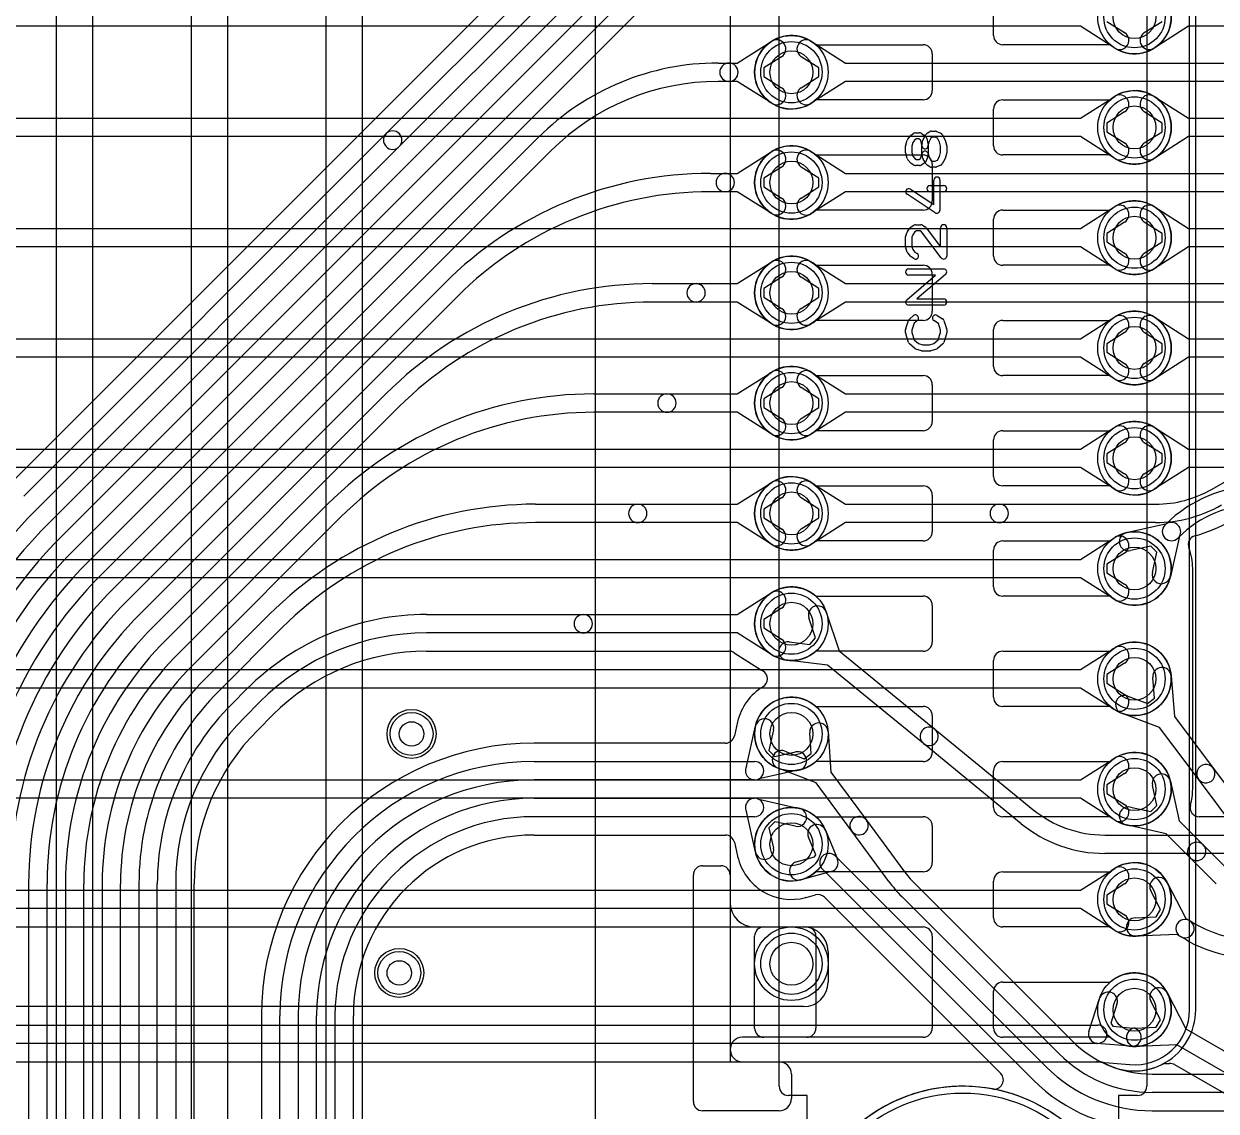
# Model space of a CAD drawing. Extents: x 0 to 57.1, y 0 to 59.8.
# Drawn here: x 9.84 to 19.57, y 27.37 to 36.24 of the extents above; entities that cross this region are included whole.
import ezdxf

# ---------------------------------------------------------------- set-up
doc = ezdxf.new("R2010")
doc.units = 0
for name, color, linetype in [('Hole', 1, 'CONTINUOUS'), ('L1', 3, 'CONTINUOUS'), ('L2', 3, 'CONTINUOUS'), ('L3', 3, 'CONTINUOUS'), ('L4', 3, 'CONTINUOUS'), ('PartsArea-A', 111, 'CONTINUOUS'), ('PartsArea-B', 111, 'CONTINUOUS'), ('PartsSilk-A', 221, 'CONTINUOUS'), ('Resist-A', 2, 'CONTINUOUS'), ('Resist-B', 2, 'CONTINUOUS')]:
    doc.layers.add(name, color=color, linetype=linetype)

msp = doc.modelspace()

# ---------------------------------------------------------------- linework, layer by layer
at = {"layer": 'Hole'}
for centre, radius in [((18.9, 36.3), 0.175), ((16.1, 35.85), 0.175), ((18.9, 35.4), 0.175), ((16.1, 34.95), 0.175), ((18.9, 34.5), 0.175), ((16.1, 34.05), 0.175), ((18.9, 33.6), 0.175), ((16.1, 33.15), 0.175), ((18.9, 32.7), 0.175), ((16.1, 32.25), 0.175), ((18.9, 31.8), 0.175), ((16.1, 31.35), 0.175), ((18.9, 30.9), 0.175), ((16.1, 30.45), 0.175), ((13, 30.45), 0.1), ((18.9, 30), 0.175), ((16.1, 29.55), 0.175), ((18.9, 29.1), 0.175), ((16.1, 28.575), 0.175), ((12.9, 28.5), 0.1), ((18.9, 28.2), 0.175)]:
    msp.add_circle(centre, radius, dxfattribs=at)
at = {"layer": 'L1'}
for p, q in [((19.40004, 28.2), (19.40004, 43.7)), ((15.59996, 38.54996), (15.59996, 27.77496)), ((10.09996, 36.575), (10.09996, 22.34264)), ((10.4, 22.34264), (10.4, 36.575)), ((11.2, 36.575), (11.2, 22.34264)), ((11.5, 22.34264), (11.5, 36.45)), ((12.3, 36.45), (12.3, 22.34264)), ((12.60004, 22.34264), (12.60004, 36.45)), ((17.75, 36.15), (17.75, 36.45)), ((16.29843, 36.075), (17.175, 36.075)), ((18.70157, 36.075), (17.825, 36.075)), ((17.25, 36), (17.25, 35.7)), ((17.175, 35.625), (16.29843, 35.625)), ((17.825, 35.625), (18.70157, 35.625)), ((17.75, 35.25), (17.75, 35.55)), ((16.29843, 35.175), (17.175, 35.175)), ((18.70157, 35.175), (17.825, 35.175)), ((17.25, 35.1), (17.25, 34.8)), ((17.175, 34.725), (16.29843, 34.725)), ((17.75, 34.35), (17.75, 34.65)), ((17.825, 34.725), (18.70157, 34.725)), ((16.29843, 34.275), (17.175, 34.275)), ((18.70157, 34.275), (17.825, 34.275)), ((17.25, 34.2), (17.25, 33.9)), ((17.175, 33.825), (16.29843, 33.825)), ((17.825, 33.825), (18.70157, 33.825)), ((17.75, 33.45), (17.75, 33.75)), ((16.29843, 33.375), (17.175, 33.375)), ((17.25, 33.3), (17.25, 33)), ((18.70157, 33.375), (17.825, 33.375)), ((17.175, 32.925), (16.29843, 32.925)), ((17.825, 32.925), (18.70157, 32.925)), ((17.75, 32.55), (17.75, 32.85)), ((16.29843, 32.475), (17.175, 32.475)), ((18.70157, 32.475), (17.825, 32.475)), ((17.25, 32.4), (17.25, 32.1)), ((17.175, 32.025), (16.29843, 32.025)), ((17.825, 32.025), (18.70157, 32.025)), ((17.75, 31.65), (17.75, 31.95)), ((16.29843, 31.575), (17.175, 31.575)), ((18.70157, 31.575), (17.825, 31.575)), ((17.25, 31.5), (17.25, 31.2)), ((17.175, 31.125), (16.29843, 31.125)), ((17.75, 30.75), (17.75, 31.05)), ((17.825, 31.125), (18.70157, 31.125)), ((16.29843, 30.675), (17.175, 30.675)), ((18.70157, 30.675), (17.825, 30.675)), ((17.25, 30.6), (17.25, 30.3)), ((17.175, 30.225), (16.29843, 30.225)), ((17.825, 30.225), (18.70157, 30.225)), ((17.75, 29.85), (17.75, 30.15)), ((16.29843, 29.775), (17.175, 29.775)), ((17.25, 29.7), (17.25, 29.4)), ((18.70157, 29.775), (17.825, 29.775)), ((15.3, 27.44997), (15.3, 29.30003)), ((15.37497, 29.375), (15.52503, 29.375)), ((15.6, 29.30003), (15.6, 29.075)), ((17.175, 29.325), (16.29843, 29.325)), ((17.825, 29.325), (18.70157, 29.325)), ((17.75, 28.95), (17.75, 29.25)), ((15.8, 28.875), (16.22503, 28.875)), ((15.875, 28.875), (17.175, 28.875)), ((18.70157, 28.875), (17.825, 28.875)), ((15.8, 28.05), (15.8, 28.8)), ((16.3, 28.80003), (16.3, 28.04997)), ((17.25, 28.8), (17.25, 28.05)), ((17.825, 28.425), (18.70157, 28.425)), ((17.75, 28.05), (17.75, 28.35)), ((16.22503, 27.975), (15.7, 27.975)), ((17.175, 27.975), (15.875, 27.975)), ((18.70157, 27.975), (17.825, 27.975)), ((15.59996, 27.77496), (18.61604, 27.77496)), ((15.7, 27.775), (16, 27.775)), ((16.1, 27.675), (16.1, 27.475)), ((16, 27.375), (15.37497, 27.375))]:
    msp.add_line(p, q, dxfattribs=at)
for centre, radius in [((18.9, 36.3), 0.3), ((16.1, 35.85), 0.3), ((18.9, 35.4), 0.3), ((16.1, 34.95), 0.3), ((18.9, 34.5), 0.3), ((16.1, 34.05), 0.3), ((18.9, 33.6), 0.3), ((16.1, 33.15), 0.3), ((18.9, 32.7), 0.3), ((16.1, 32.25), 0.3), ((18.9, 31.8), 0.3), ((16.1, 31.35), 0.3), ((18.9, 30.9), 0.3), ((16.1, 30.45), 0.3), ((13, 30.45), 0.2), ((18.9, 30), 0.3), ((16.1, 29.55), 0.3), ((18.9, 29.1), 0.3), ((16.1, 28.575), 0.3), ((12.9, 28.5), 0.2), ((18.9, 28.2), 0.3)]:
    msp.add_circle(centre, radius, dxfattribs=at)
for centre, radius, start, end in [((18.9, 36.3), 0.3, -131.409429, 131.409429), ((16.1, 35.85), 0.3, 48.590571, -48.590571), ((17.825, 36.15), 0.075, 180, -90), ((17.175, 36), 0.075, 0, 90), ((17.175, 35.7), 0.075, -90, 0), ((17.825, 35.55), 0.075, 90, 180), ((18.9, 35.4), 0.3, -131.409429, 131.409429), ((16.1, 34.95), 0.3, 48.590571, -48.590571), ((17.825, 35.25), 0.075, 180, -90), ((17.175, 35.1), 0.075, 0, 90), ((17.175, 34.8), 0.075, -90, 0), ((18.9, 34.5), 0.3, -131.409429, 131.409429), ((17.825, 34.65), 0.075, 90, 180), ((16.1, 34.05), 0.3, 48.590571, -48.590571), ((17.175, 34.2), 0.075, 0, 90), ((17.825, 34.35), 0.075, 180, -90), ((17.175, 33.9), 0.075, -90, 0), ((18.9, 33.6), 0.3, -131.409429, 131.409429), ((17.825, 33.75), 0.075, 90, 180), ((16.1, 33.15), 0.3, 48.590571, -48.590571), ((17.825, 33.45), 0.075, 180, -90), ((17.175, 33.3), 0.075, 0, 90), ((17.175, 33), 0.075, -90, 0), ((18.9, 32.7), 0.3, -131.409429, 131.409429), ((17.825, 32.85), 0.075, 90, 180), ((16.1, 32.25), 0.3, 48.590571, -48.590571), ((17.825, 32.55), 0.075, 180, -90), ((17.175, 32.4), 0.075, 0, 90), ((17.175, 32.1), 0.075, -90, 0), ((17.825, 31.95), 0.075, 90, 180), ((18.9, 31.8), 0.3, -131.409429, 131.409429), ((16.1, 31.35), 0.3, 48.590571, -48.590571), ((17.825, 31.65), 0.075, 180, -90), ((17.175, 31.5), 0.075, 0, 90), ((17.175, 31.2), 0.075, -90, 0), ((18.9, 30.9), 0.3, -131.409429, 131.409429), ((17.825, 31.05), 0.075, 90, 180), ((16.1, 30.45), 0.3, 48.590571, -48.590571), ((17.825, 30.75), 0.075, 180, -90), ((17.175, 30.6), 0.075, 0, 90), ((17.175, 30.3), 0.075, -90, 0), ((18.9, 30), 0.3, -131.409429, 131.409429), ((17.825, 30.15), 0.075, 90, 180), ((16.1, 29.55), 0.3, 48.590571, -48.590571), ((17.825, 29.85), 0.075, 180, -90), ((17.175, 29.7), 0.075, 0, 90), ((17.175, 29.4), 0.075, -90, 0), ((18.9, 29.1), 0.3, -131.409429, 131.409429), ((15.37497, 29.30003), 0.07497, 90, 180), ((15.52503, 29.30003), 0.07497, 0, 90), ((17.825, 29.25), 0.075, 90, 180), ((15.8, 29.075), 0.2, 180, -90), ((17.825, 28.95), 0.075, 180, -90), ((15.875, 28.8), 0.075, 90, 180), ((16.22503, 28.80003), 0.07497, 0, 90), ((17.175, 28.8), 0.075, 0, 90), ((17.825, 28.35), 0.075, 90, 180), ((18.9, 28.2), 0.3, -131.409429, 131.409429), ((18.9, 28.2), 0.50004, -119.59082, 0), ((15.875, 28.05), 0.075, 180, -90), ((16.22503, 28.04997), 0.07497, -90, 0), ((17.175, 28.05), 0.075, -90, 0), ((17.825, 28.05), 0.075, 180, -90), ((15.7, 27.875), 0.1, 90, -90), ((16, 27.675), 0.1, 0, 90), ((18.61604, 27.69996), 0.075, 60.40672, 90), ((17.5, 26.25), 1.32504, 0, 180), ((15.37497, 27.44997), 0.07497, 180, -90), ((16, 27.475), 0.1, -90, 0)]:
    msp.add_arc(centre, radius, start, end, dxfattribs=at)
at = {"layer": 'L2'}
for p, q in [((15.58171, 38.34997), (9.7296, 32.49786)), ((12.79284, 35.3489), (15.73458, 38.29064)), ((15.84064, 38.18458), (12.8989, 35.24284)), ((10.04783, 32.17961), (15.52127, 37.65305)), ((15.62734, 37.54699), (10.1539, 32.07354)), ((10.25996, 31.96742), (14.80268, 36.51015)), ((14.90874, 36.40408), (10.36603, 31.86135)), ((15.65822, 35.925), (15.93928, 36.10331)), ((16.26072, 36.10331), (16.54178, 35.925)), ((15.50135, 35.925), (15.59068, 35.925)), ((15.59068, 35.925), (15.65822, 35.925)), ((16.01964, 35.97665), (15.87526, 35.88505)), ((16.32474, 35.88505), (16.18036, 35.97665)), ((16.54178, 35.925), (25.70234, 35.925)), ((15.87526, 35.88505), (15.87526, 35.81495)), ((15.87526, 35.81495), (16.01964, 35.72335)), ((16.18036, 35.72335), (16.32474, 35.81495)), ((16.32474, 35.81495), (16.32474, 35.88505)), ((15.59068, 35.775), (15.50135, 35.775)), ((15.65822, 35.775), (15.59068, 35.775)), ((15.93928, 35.59669), (15.65822, 35.775)), ((16.54178, 35.775), (16.26072, 35.59669)), ((25.70234, 35.775), (16.54178, 35.775)), ((9.8357, 32.39176), (12.79284, 35.3489)), ((12.8989, 35.24284), (9.94176, 32.2857)), ((10.47209, 31.75525), (14.0341, 35.31724)), ((14.14016, 35.21118), (10.57816, 31.64918)), ((15.65822, 35.025), (15.93928, 35.20331)), ((16.26072, 35.20331), (16.54178, 35.025)), ((16.01964, 35.07665), (15.87526, 34.98505)), ((16.32474, 34.98505), (16.18036, 35.07665)), ((15.43988, 35.025), (15.55994, 35.025)), ((15.55994, 35.025), (15.65822, 35.025)), ((15.87526, 34.98505), (15.87526, 34.91495)), ((16.32474, 34.91495), (16.32474, 34.98505)), ((16.54178, 35.025), (25.70234, 35.025)), ((15.55994, 34.875), (15.43988, 34.875)), ((15.65822, 34.875), (15.55994, 34.875)), ((15.93928, 34.69669), (15.65822, 34.875)), ((15.87526, 34.91495), (16.01964, 34.82335)), ((16.18036, 34.82335), (16.32474, 34.91495)), ((16.54178, 34.875), (16.26072, 34.69669)), ((25.70234, 34.875), (16.54178, 34.875)), ((15.65822, 34.125), (15.93928, 34.30331)), ((16.26072, 34.30331), (16.54178, 34.125)), ((16.01964, 34.17665), (15.87526, 34.08505)), ((16.32474, 34.08505), (16.18036, 34.17665)), ((10.68423, 31.54305), (13.26553, 34.12435)), ((14.9642, 34.125), (15.3221, 34.125)), ((15.3221, 34.125), (15.65822, 34.125)), ((15.87526, 34.08505), (15.87526, 34.01495)), ((16.32474, 34.01495), (16.32474, 34.08505)), ((16.54178, 34.125), (25.70234, 34.125)), ((13.37159, 34.01829), (10.79029, 31.43699)), ((15.3221, 33.975), (14.9642, 33.975)), ((15.65822, 33.975), (15.3221, 33.975)), ((15.93928, 33.79669), (15.65822, 33.975)), ((15.87526, 34.01495), (16.01964, 33.92335)), ((16.18036, 33.92335), (16.32474, 34.01495)), ((16.54178, 33.975), (16.26072, 33.79669)), ((25.70234, 33.975), (16.54178, 33.975)), ((15.65822, 33.225), (15.93928, 33.40331)), ((16.26072, 33.40331), (16.54178, 33.225)), ((10.89636, 31.33086), (12.78985, 33.22435)), ((14.48852, 33.225), (15.08426, 33.225)), ((15.08426, 33.225), (15.65822, 33.225)), ((16.01964, 33.27665), (15.87526, 33.18505)), ((15.87526, 33.18505), (15.87526, 33.11495)), ((16.32474, 33.18505), (16.18036, 33.27665)), ((16.32474, 33.11495), (16.32474, 33.18505)), ((16.54178, 33.225), (25.70234, 33.225)), ((12.89591, 33.11829), (11.00242, 31.2248)), ((15.87526, 33.11495), (16.01964, 33.02335)), ((16.18036, 33.02335), (16.32474, 33.11495)), ((15.08426, 33.075), (14.48852, 33.075)), ((15.65822, 33.075), (15.08426, 33.075)), ((15.93928, 32.89669), (15.65822, 33.075)), ((16.54178, 33.075), (16.26072, 32.89669)), ((25.70234, 33.075), (16.54178, 33.075)), ((19.53474, 32.44893), (20.02327, 32.73098)), ((15.65822, 32.325), (15.93928, 32.50331)), ((16.26072, 32.50331), (16.54178, 32.325)), ((11.10849, 31.11867), (12.31417, 32.32435)), ((14.01284, 32.325), (14.84642, 32.325)), ((14.84642, 32.325), (15.65822, 32.325)), ((16.01964, 32.37665), (15.87526, 32.28505)), ((16.32474, 32.28505), (16.18036, 32.37665)), ((16.54178, 32.325), (17.79611, 32.325)), ((17.79611, 32.325), (19.07224, 32.325)), ((12.42023, 32.21829), (11.21456, 31.0126)), ((15.87526, 32.28505), (15.87526, 32.21495)), ((15.87526, 32.21495), (16.01964, 32.12335)), ((16.18036, 32.12335), (16.32474, 32.21495)), ((16.32474, 32.21495), (16.32474, 32.28505)), ((14.84642, 32.175), (14.01284, 32.175)), ((15.65822, 32.175), (14.84642, 32.175)), ((15.93928, 31.99669), (15.65822, 32.175)), ((16.54178, 32.175), (16.26072, 31.99669)), ((17.79611, 32.175), (16.54178, 32.175)), ((19.07224, 32.175), (17.79611, 32.175)), ((19.37504, 30), (19.37504, 31.8)), ((15.65822, 31.425), (15.93928, 31.60331)), ((16.01964, 31.47665), (15.87526, 31.38505)), ((16.3848, 31.44427), (16.4894, 31.1283)), ((11.32062, 30.90648), (11.83849, 31.42435)), ((13.12295, 31.425), (14.40148, 31.425)), ((14.40148, 31.425), (15.65822, 31.425)), ((15.87526, 31.38505), (15.87526, 31.31495)), ((16.29613, 31.23482), (16.2424, 31.39713)), ((11.94455, 31.31829), (11.42669, 30.80041)), ((14.40148, 31.275), (13.12295, 31.275)), ((15.65822, 31.275), (14.40148, 31.275)), ((15.93928, 31.09669), (15.65822, 31.275)), ((15.87526, 31.31495), (16.01964, 31.22335)), ((16.08201, 31.20109), (16.25174, 31.18056)), ((16.25174, 31.18056), (16.29613, 31.23482)), ((13.12295, 31.12496), (15.59287, 31.12496)), ((15.63303, 31.11329), (15.8571, 30.97113)), ((16.39442, 31.01221), (16.06399, 31.05217)), ((16.4894, 31.1283), (17.27188, 30.48809)), ((17.1769, 30.37199), (16.39442, 31.01221)), ((11.53275, 30.69431), (11.6557, 30.81724)), ((11.76176, 30.71118), (11.63882, 30.58824)), ((11.74492, 30.48214), (11.86786, 30.60508)), ((15.6608, 30.54822), (15.63518, 30.43365)), ((15.73306, 30.18382), (15.80723, 30.51547)), ((15.95361, 30.48273), (15.91629, 30.31588)), ((16.26164, 30.28998), (16.24963, 30.46053)), ((16.39925, 30.47107), (16.42264, 30.13905)), ((17.27188, 30.48809), (18.07122, 29.83408)), ((15.56202, 30.37504), (14, 30.37504)), ((17.97624, 29.71799), (17.1769, 30.37199)), ((15.91629, 30.31588), (15.96588, 30.26629)), ((15.96588, 30.26629), (16.13273, 30.30361)), ((16.0458, 30.31013), (16.20522, 30.24834)), ((16.20522, 30.24834), (16.26164, 30.28998)), ((14, 30.225), (15.8, 30.225)), ((16.30193, 30.05), (15.9916, 30.17027)), ((15.8, 30.075), (14, 30.075)), ((16.16547, 30.15723), (15.83382, 30.08306)), ((16.42264, 30.13905), (16.71276, 29.74585)), ((16.59206, 29.65679), (16.30193, 30.05)), ((14, 29.925), (15.8, 29.925)), ((15.83382, 29.91694), (16.16547, 29.84277)), ((15.80723, 29.48453), (15.73306, 29.81618)), ((15.8, 29.775), (14, 29.775)), ((15.96588, 29.73371), (15.91629, 29.68412)), ((15.91629, 29.68412), (15.95361, 29.51727)), ((16.13273, 29.69639), (15.96588, 29.73371)), ((16.71276, 29.74585), (17.01582, 29.33513)), ((19.91413, 29.77504), (19.4292, 29.77504)), ((14, 29.62496), (15.56199, 29.62496)), ((16.29836, 29.46346), (16.23853, 29.60752)), ((16.37705, 29.66506), (16.47519, 29.42877)), ((16.89513, 29.24606), (16.59206, 29.65679)), ((18.65696, 29.625), (20.82548, 29.625)), ((15.63518, 29.56633), (15.6608, 29.45178)), ((16.13936, 29.40525), (16.28988, 29.44617)), ((16.28988, 29.44617), (16.29836, 29.46346)), ((16.45896, 29.45303), (18.17821, 27.73378)), ((20.82548, 29.475), (18.65696, 29.475)), ((16.4256, 29.32763), (16.1787, 29.26051)), ((18.07215, 27.62772), (16.3529, 29.34697)), ((9.875, 29.22728), (9.875, 5.95684)), ((10.025, 5.90193), (10.025, 29.22722)), ((10.175, 29.22722), (10.175, 5.90193)), ((10.325, 6.39278), (10.325, 29.22716)), ((10.475, 29.22716), (10.475, 6.39278)), ((10.625, 6.39281), (10.625, 29.22711)), ((10.775, 29.22711), (10.775, 6.39281)), ((10.925, 6.39282), (10.925, 29.22705)), ((11.075, 29.22705), (11.075, 6.39282)), ((11.22504, 6.39282), (11.22504, 29.22705)), ((17.10606, 29.23026), (18.39039, 27.94592)), ((16.22046, 29.11637), (16.2971, 29.1372)), ((16.37035, 29.11732), (17.80803, 27.67964)), ((18.28433, 27.83985), (17, 29.12419)), ((11.77496, 28.15), (11.77496, 12.68777)), ((11.925, 12.68777), (11.925, 28.15)), ((12.075, 28.15), (12.075, 12.68777)), ((12.225, 12.68783), (12.225, 28.15)), ((12.375, 28.15), (12.375, 12.68783)), ((12.52504, 12.68783), (12.52504, 28.15)), ((19.04446, 27.675), (20.79569, 27.675)), ((20.79569, 27.525), (19.04446, 27.525)), ((19.04442, 27.37499), (20.79571, 27.37499))]:
    msp.add_line(p, q, dxfattribs=at)
for centre, radius in [((16.1, 35.85), 0.3), ((16.1, 34.95), 0.3), ((16.1, 34.05), 0.3), ((16.1, 33.15), 0.3), ((16.1, 32.25), 0.3), ((16.1, 31.35), 0.3), ((16.1, 30.45), 0.3), ((13, 30.45), 0.2), ((16.1, 29.55), 0.3), ((16.1, 28.575), 0.3), ((12.9, 28.5), 0.2)]:
    msp.add_circle(centre, radius, dxfattribs=at)
for centre, radius, start, end in [((15.97946, 36.03998), 0.075, -57.606734, 122.392259), ((16.22054, 36.03998), 0.075, 57.606734, -122.392259), ((15.50135, 33.85), 2.075, 90, 135.000195), ((15.59068, 35.85), 0.075, 90, -90), ((15.59068, 35.85), 0.075, -90, 90), ((15.50135, 33.85), 1.925, 90, 135.00021), ((15.97946, 35.66002), 0.075, -122.393266, 57.607741), ((16.22054, 35.66002), 0.075, 122.393266, -57.607741), ((12.84587, 35.29587), 0.075, 135, -45), ((12.84587, 35.29587), 0.075, -45, 135), ((15.97946, 35.13998), 0.075, -57.606734, 122.392259), ((16.22054, 35.13998), 0.075, 57.606734, -122.392259), ((15.43988, 31.95), 3.075, 90, 135), ((15.55994, 34.95), 0.075, 90, -90), ((15.55994, 34.95), 0.075, -90, 90), ((15.43988, 31.95), 2.925, 90, 135), ((15.97946, 34.76002), 0.075, -122.393266, 57.607741), ((16.22054, 34.76002), 0.075, 122.393266, -57.607741), ((15.97946, 34.23998), 0.075, -57.606734, 122.392259), ((16.22054, 34.23998), 0.075, 57.606734, -122.392259), ((14.9642, 31.05), 3.075, 90, 135), ((15.3221, 34.05), 0.075, 90, -90), ((15.3221, 34.05), 0.075, -90, 90), ((14.9642, 31.05), 2.925, 90, 135), ((15.97946, 33.86002), 0.075, -122.393266, 57.607741), ((16.22054, 33.86002), 0.075, 122.393266, -57.607741), ((15.97946, 33.33998), 0.075, -57.606734, 122.392259), ((16.22054, 33.33998), 0.075, 57.606734, -122.392259), ((14.48852, 30.15), 3.075, 90, 135), ((15.08426, 33.15), 0.075, 90, -90), ((15.08426, 33.15), 0.075, -90, 90), ((14.48852, 30.15), 2.925, 90, 135), ((15.97946, 32.96002), 0.075, -122.393266, 57.607741), ((16.22054, 32.96002), 0.075, 122.393266, -57.607741), ((15.97946, 32.43998), 0.075, -57.606734, 122.392259), ((16.22054, 32.43998), 0.075, 57.606734, -122.392259), ((19.07224, 33.25), 0.925, -90, -59.999892), ((14.01284, 29.25), 3.075, 90, 135), ((14.84642, 32.25), 0.075, 90, -90), ((14.84642, 32.25), 0.075, -90, 90), ((17.79611, 32.25), 0.075, 90, -90), ((17.79611, 32.25), 0.075, -90, 90), ((19.07224, 33.25), 1.075, -90, -60.000072), ((13, 29.22746), 4.325, 135, 180), ((13, 29.22744), 4.175, 135, 180), ((14.01284, 29.25), 2.925, 90, 135), ((15.97946, 32.06002), 0.075, -122.393266, 57.607741), ((16.22054, 32.06002), 0.075, 122.393266, -57.607741), ((19.07226, 33.25002), 1.22505, -74.757638, -60.000738), ((13, 29.22744), 4.025, 135, 180), ((19.41405, 31.9957), 0.075, 105.244398, -159.160501), ((13, 29.22738), 3.875, 135, 179.999852), ((18.89999, 31.8), 0.47505, 0, 20.841899), ((13, 29.22738), 3.725, 135, 179.999846), ((13, 29.22734), 3.575, 135, -179.99984), ((13, 29.22734), 3.425, 135, -179.999833), ((13, 29.22728), 3.275, 135, 180), ((15.97946, 31.53998), 0.075, -57.606734, 122.392259), ((13, 29.22728), 3.125, 135, 180), ((16.3136, 31.4207), 0.075, 18.316574, -161.682565), ((13.12295, 29.35), 2.075, 90, 135.000195), ((14.40148, 31.35), 0.075, 90, -90), ((14.40148, 31.35), 0.075, -90, 90), ((13, 29.22722), 2.975, 135, 180), ((13.12295, 29.35), 1.925, 90, 135.00021), ((13, 29.22722), 2.825, 135, 180), ((15.97946, 31.16002), 0.075, -122.393266, 57.607741), ((16.073, 31.12663), 0.075, 83.100493, -96.896354), ((13, 29.22716), 2.675, 135, 180), ((13.12295, 29.35), 1.77496, 90, 135.000228), ((15.59287, 31.04999), 0.07497, 57.607358, 90), ((13, 29.22716), 2.525, 135, 180), ((15.81694, 30.90783), 0.07497, 57.374062, 57.607358), ((16.1, 31.35), 0.45004, -122.625763, -121.004804), ((15.82956, 30.9), 0.07497, -58.994303, 58.994303), ((13, 29.2271), 2.375, 135, 179.999759), ((13, 29.2271), 2.225, 135, 179.999742), ((16.1, 30.45), 0.45004, 121.004804, 167.18631), ((13, 29.22706), 2.075, 135, -179.999724), ((13, 29.22706), 1.925, 135, -179.999702), ((15.88042, 30.4991), 0.075, -12.607528, 167.393385), ((13, 29.22705), 1.77496, 134.999772, 180), ((15.87992, 30.49692), 0.22505, 166.601016, 166.823333), ((15.58807, 30.56644), 0.07497, -13.396746, -12.816461), ((16.32444, 30.4658), 0.075, 4.029552, -175.970442), ((17.22439, 30.43004), 0.075, 50.713818, -129.289173), ((17.22439, 30.43004), 0.075, -129.286182, 50.710454), ((14, 28.15), 2.22504, 90, 180), ((15.56202, 30.45001), 0.07497, -90, -12.605074), ((16.0187, 30.2402), 0.075, 68.817137, -111.18425), ((16.1491, 30.23042), 0.075, -77.392472, 102.606615), ((14, 28.15), 2.075, 90, 180), ((15.8, 30.15), 0.075, 153.195791, -63.195791), ((15.8, 30.15), 0.075, -90, 90), ((14, 28.15), 1.925, 90, 180), ((18.9, 30), 0.47504, -15.820973, 0), ((14, 28.15), 1.775, 90, 180), ((15.8, 29.85), 0.075, 63.195791, -153.195791), ((15.8, 29.85), 0.075, -90, 90), ((16.1491, 29.76958), 0.075, -102.607528, 77.393385), ((18.65696, 30.55), 0.925, -129.288797, -90), ((19.4292, 29.85004), 0.075, 164.177376, -90), ((14, 28.15), 1.625, 90, 180), ((16.30779, 29.63629), 0.075, 22.557572, -157.445076), ((16.65241, 29.70132), 0.075, 36.422224, -143.57798), ((16.65241, 29.70132), 0.075, -143.577776, 36.421586), ((18.65696, 30.55), 1.075, -129.288769, -90), ((14, 28.15), 1.47496, 90, 180), ((15.56199, 29.54996), 0.075, 12.607528, 90), ((15.88042, 29.5009), 0.075, -167.392472, 12.606615), ((15.87991, 29.50308), 0.22504, -166.822752, -166.631917), ((15.58804, 29.43354), 0.075, 12.333257, 13.500785), ((16.1, 29.55), 0.45004, -167.104148, -75.04849), ((16.15903, 29.33288), 0.075, 105.205534, -74.791625), ((16.40593, 29.4), 0.075, 45, -135), ((16.40593, 29.4), 0.075, -74.794466, 22.557572), ((17.76011, 29.88436), 0.925, -143.575466, -134.99781), ((17.76011, 29.88436), 1.075, -143.575043, -134.997569), ((16.23639, 29.04299), 0.075, 104.944212, 105.687266), ((16.15903, 29.33288), 0.22504, -75.059071, -74.792891), ((16.1, 29.55), 0.45004, -74.791555, -74.633109), ((16.23913, 29.04373), 0.075, 104.41422, 105.362993), ((16.31677, 29.06483), 0.075, 45.016205, 105.205534), ((16.31732, 29.06429), 0.075, 45, 45.605024), ((19.04446, 28.6), 0.925, -134.999562, -90), ((19.04446, 28.6), 1.075, -134.999246, -90), ((19.04442, 28.59999), 1.225, -135, -90), ((17.755, 27.62661), 0.075, -100.493424, 45), ((17.50002, 26.24998), 1.32504, 79.50657, -129.841613), ((19.04442, 28.59999), 1.375, -135, -90)]:
    msp.add_arc(centre, radius, start, end, dxfattribs=at)
at = {"layer": 'L3'}
for p, q in [((19.35004, 28.2), (19.35004, 40.8)), ((18.45822, 36.225), (8.09766, 36.225)), ((18.73928, 36.04669), (18.45822, 36.225)), ((18.67526, 36.26495), (18.81964, 36.17335)), ((18.45822, 35.475), (18.73928, 35.65331)), ((18.81964, 35.52665), (18.67526, 35.43505)), ((8.09766, 35.475), (18.45822, 35.475)), ((18.67526, 35.43505), (18.67526, 35.36495)), ((18.45822, 35.325), (8.09766, 35.325)), ((18.73928, 35.14669), (18.45822, 35.325)), ((18.67526, 35.36495), (18.81964, 35.27335)), ((18.45822, 34.575), (18.73928, 34.75331)), ((8.09766, 34.575), (18.45822, 34.575)), ((18.81964, 34.62665), (18.67526, 34.53505)), ((18.67526, 34.53505), (18.67526, 34.46495)), ((18.67526, 34.46495), (18.81964, 34.37335)), ((18.45822, 34.425), (8.09766, 34.425)), ((18.73928, 34.24669), (18.45822, 34.425)), ((18.45822, 33.675), (18.73928, 33.85331)), ((8.09766, 33.675), (18.45822, 33.675)), ((18.81964, 33.72665), (18.67526, 33.63505)), ((18.67526, 33.63505), (18.67526, 33.56495)), ((18.45822, 33.525), (8.09766, 33.525)), ((18.73928, 33.34669), (18.45822, 33.525)), ((18.67526, 33.56495), (18.81964, 33.47335)), ((18.45822, 32.775), (18.73928, 32.95331)), ((18.81964, 32.82665), (18.67526, 32.73505)), ((8.09766, 32.775), (18.45822, 32.775)), ((18.67526, 32.73505), (18.67526, 32.66495)), ((18.45822, 32.625), (8.09766, 32.625)), ((18.73928, 32.44669), (18.45822, 32.625)), ((18.67526, 32.66495), (18.81964, 32.57335)), ((18.45822, 31.875), (18.73928, 32.05331)), ((18.81964, 31.92665), (18.67526, 31.83505)), ((8.09766, 31.875), (18.45822, 31.875)), ((18.67526, 31.83505), (18.67526, 31.76495)), ((18.45822, 31.725), (8.09766, 31.725)), ((18.73928, 31.54669), (18.45822, 31.725)), ((18.67526, 31.76495), (18.81964, 31.67335)), ((18.45822, 30.975), (18.73928, 31.15331)), ((8.09766, 30.975), (18.45822, 30.975)), ((18.81964, 31.02665), (18.67526, 30.93505)), ((18.67526, 30.93505), (18.67526, 30.86495)), ((18.67526, 30.86495), (18.81964, 30.77335)), ((18.45822, 30.825), (8.09766, 30.825)), ((18.73928, 30.64669), (18.45822, 30.825)), ((18.45822, 30.075), (18.73928, 30.25331)), ((8.09766, 30.075), (18.45822, 30.075)), ((18.81964, 30.12665), (18.67526, 30.03505)), ((18.67526, 30.03505), (18.67526, 29.96495)), ((18.45822, 29.925), (8.09766, 29.925)), ((18.73928, 29.74669), (18.45822, 29.925)), ((18.67526, 29.96495), (18.81964, 29.87335)), ((18.45822, 29.175), (18.73928, 29.35331)), ((18.81964, 29.22665), (18.67526, 29.13505)), ((8.09766, 29.175), (18.45822, 29.175)), ((18.67526, 29.13505), (18.67526, 29.06495)), ((18.45822, 29.025), (8.09766, 29.025)), ((18.73928, 28.84669), (18.45822, 29.025)), ((18.67526, 29.06495), (18.81964, 28.97335)), ((8.15068, 28.87496), (16.2, 28.87496)), ((16.4, 28.67496), (16.4, 28.42504)), ((16.2, 28.22504), (8.21471, 28.22504)), ((18.52855, 28.0228), (18.6142, 28.2912)), ((18.7571, 28.2456), (18.7073, 28.08953)), ((8, 28.075), (18.6, 28.075)), ((18.7073, 28.08953), (18.72392, 28.0646)), ((18.72392, 28.0646), (18.88712, 28.05055)), ((18.6, 27.925), (8, 27.925)), ((18.87426, 27.90111), (18.59357, 27.92528)), ((8, 27.77496), (18.58715, 27.77496)), ((18.59358, 27.77468), (18.85945, 27.75179))]:
    msp.add_line(p, q, dxfattribs=at)
for centre, radius in [((18.9, 36.3), 0.3), ((18.9, 35.4), 0.3), ((18.9, 34.5), 0.3), ((18.9, 33.6), 0.3), ((18.9, 32.7), 0.3), ((18.9, 31.8), 0.3), ((18.9, 30.9), 0.3), ((18.9, 30), 0.3), ((18.9, 29.1), 0.3), ((16.1, 28.575), 0.3), ((12.9, 28.5), 0.2), ((18.9, 28.2), 0.3)]:
    msp.add_circle(centre, radius, dxfattribs=at)
for centre, radius, start, end in [((18.77946, 36.11002), 0.075, -122.393266, 57.607741), ((18.77946, 35.58998), 0.075, -57.606734, 122.392259), ((18.77946, 35.21002), 0.075, -122.393266, 57.607741), ((18.77946, 34.68998), 0.075, -57.606734, 122.392259), ((18.77946, 34.31002), 0.075, -122.393266, 57.607741), ((18.77946, 33.78998), 0.075, -57.606734, 122.392259), ((18.77946, 33.41002), 0.075, -122.393266, 57.607741), ((18.77946, 32.88998), 0.075, -57.606734, 122.392259), ((18.77946, 32.51002), 0.075, -122.393266, 57.607741), ((18.77946, 31.98998), 0.075, -57.606734, 122.392259), ((18.77946, 31.61002), 0.075, -122.393266, 57.607741), ((18.77946, 31.08998), 0.075, -57.606734, 122.392259), ((18.77946, 30.71002), 0.075, -122.393266, 57.607741), ((18.77946, 30.18998), 0.075, -57.606734, 122.392259), ((18.77946, 29.81002), 0.075, -122.393266, 57.607741), ((18.77946, 29.28998), 0.075, -57.606734, 122.392259), ((18.77946, 28.91002), 0.075, -122.393266, 57.607741), ((16.2, 28.67496), 0.2, 0, 90), ((16.2, 28.42504), 0.2, -90, 0), ((18.68565, 28.2684), 0.075, -17.698105, 162.301427), ((18.9, 28.2), 0.45004, -94.841141, 0), ((18.6, 28), 0.075, -90, 90), ((18.88069, 27.97583), 0.075, -94.918448, 85.078445), ((18.6, 28), 0.075, 162.301895, -94.918448), ((18.58715, 27.69996), 0.075, 85.081552, 90), ((18.85302, 27.67707), 0.075, 84.867127, 85.081552), ((18.9, 28.2), 0.45004, -95.1338, -94.927941), ((18.85539, 27.67686), 0.075, 84.928678, 85.449534), ((17.49999, 26.25002), 1.32505, -50.159882, -129.839177)]:
    msp.add_arc(centre, radius, start, end, dxfattribs=at)
at = {"layer": 'L4'}
for p, q in [((15.59996, 39.09643), (15.59996, 27.77496)), ((17.75, 36.15), (17.75, 36.45)), ((18.98036, 36.17335), (19.12474, 36.26495)), ((19.34178, 36.225), (19.06072, 36.04669)), ((32.20234, 36.225), (19.34178, 36.225)), ((16.29843, 36.075), (17.175, 36.075)), ((18.70157, 36.075), (17.825, 36.075)), ((17.25, 36), (17.25, 35.7)), ((17.175, 35.625), (16.29843, 35.625)), ((17.825, 35.625), (18.70157, 35.625)), ((19.06072, 35.65331), (19.34178, 35.475)), ((17.75, 35.25), (17.75, 35.55)), ((19.12474, 35.43505), (18.98036, 35.52665)), ((19.12474, 35.36495), (19.12474, 35.43505)), ((19.34178, 35.475), (32.20234, 35.475)), ((18.98036, 35.27335), (19.12474, 35.36495)), ((19.34178, 35.325), (19.06072, 35.14669)), ((32.20234, 35.325), (19.34178, 35.325)), ((16.29843, 35.175), (17.175, 35.175)), ((18.70157, 35.175), (17.825, 35.175)), ((17.25, 35.1), (17.25, 34.8)), ((19.06072, 34.75331), (19.34178, 34.575)), ((17.175, 34.725), (16.29843, 34.725)), ((17.75, 34.35), (17.75, 34.65)), ((17.825, 34.725), (18.70157, 34.725)), ((19.12474, 34.53505), (18.98036, 34.62665)), ((19.34178, 34.575), (32.20234, 34.575)), ((18.98036, 34.37335), (19.12474, 34.46495)), ((19.12474, 34.46495), (19.12474, 34.53505)), ((19.34178, 34.425), (19.06072, 34.24669)), ((32.20234, 34.425), (19.34178, 34.425)), ((16.29843, 34.275), (17.175, 34.275)), ((18.70157, 34.275), (17.825, 34.275)), ((17.25, 34.2), (17.25, 33.9)), ((17.175, 33.825), (16.29843, 33.825)), ((17.825, 33.825), (18.70157, 33.825)), ((19.06072, 33.85331), (19.34178, 33.675)), ((17.75, 33.45), (17.75, 33.75)), ((19.12474, 33.63505), (18.98036, 33.72665)), ((19.34178, 33.675), (32.20234, 33.675)), ((19.12474, 33.56495), (19.12474, 33.63505)), ((18.98036, 33.47335), (19.12474, 33.56495)), ((19.34178, 33.525), (19.06072, 33.34669)), ((32.20234, 33.525), (19.34178, 33.525)), ((16.29843, 33.375), (17.175, 33.375)), ((17.25, 33.3), (17.25, 33)), ((18.70157, 33.375), (17.825, 33.375)), ((17.175, 32.925), (16.29843, 32.925)), ((17.825, 32.925), (18.70157, 32.925)), ((19.06072, 32.95331), (19.34178, 32.775)), ((17.75, 32.55), (17.75, 32.85)), ((19.12474, 32.73505), (18.98036, 32.82665)), ((19.12474, 32.66495), (19.12474, 32.73505)), ((19.34178, 32.775), (32.20234, 32.775)), ((18.98036, 32.57335), (19.12474, 32.66495)), ((19.34178, 32.625), (19.06072, 32.44669)), ((32.20234, 32.625), (19.34178, 32.625)), ((16.29843, 32.475), (17.175, 32.475)), ((18.70157, 32.475), (17.825, 32.475)), ((17.25, 32.4), (17.25, 32.1)), ((18.83453, 32.09277), (19.1634, 32.16632)), ((19.14901, 32.15507), (19.15408, 32.16015)), ((17.175, 32.025), (16.29843, 32.025)), ((17.825, 32.025), (18.70157, 32.025)), ((19.26632, 32.0634), (19.19277, 31.73453)), ((19.26014, 32.05408), (19.25507, 32.04901)), ((17.75, 31.65), (17.75, 31.95)), ((19.03412, 31.98371), (18.86727, 31.94639)), ((19.08371, 31.93412), (19.03412, 31.98371)), ((19.04639, 31.76727), (19.08371, 31.93412)), ((16.29843, 31.575), (17.175, 31.575)), ((18.70157, 31.575), (17.825, 31.575)), ((17.25, 31.5), (17.25, 31.2)), ((17.175, 31.125), (16.29843, 31.125)), ((17.75, 30.75), (17.75, 31.05)), ((17.825, 31.125), (18.70157, 31.125)), ((19.06309, 30.74145), (19.04953, 30.91188)), ((19.19905, 30.92378), (19.22544, 30.59198)), ((18.84707, 30.75965), (19.00704, 30.69931)), ((16.29843, 30.675), (17.175, 30.675)), ((18.70157, 30.675), (17.825, 30.675)), ((19.00704, 30.69931), (19.06309, 30.74145)), ((17.25, 30.6), (17.25, 30.3)), ((19.10556, 30.50184), (18.79413, 30.61931)), ((19.22544, 30.59198), (19.54238, 30.17048)), ((19.4225, 30.08034), (19.10556, 30.50184)), ((17.175, 30.225), (16.29843, 30.225)), ((17.825, 30.225), (18.70157, 30.225)), ((19.54238, 30.17048), (19.87241, 29.73158)), ((17.75, 29.85), (17.75, 30.15)), ((19.75252, 29.64143), (19.4225, 30.08034)), ((19.0837, 29.86589), (19.04639, 30.03273)), ((19.19277, 30.06547), (19.26541, 29.74065)), ((18.86726, 29.85361), (19.03413, 29.81629)), ((19.03413, 29.81629), (19.0837, 29.86589)), ((16.29843, 29.775), (17.175, 29.775)), ((17.25, 29.7), (17.25, 29.4)), ((18.70157, 29.775), (17.825, 29.775)), ((19.15935, 29.63458), (18.83452, 29.70723)), ((19.26541, 29.74065), (19.46132, 29.54473)), ((19.35526, 29.43867), (19.15935, 29.63458)), ((19.46132, 29.54473), (19.67264, 29.33342)), ((19.56658, 29.22735), (19.35526, 29.43867)), ((15.3, 27.44997), (15.3, 29.30003)), ((15.37497, 29.375), (15.52503, 29.375)), ((15.6, 29.30003), (15.6, 29.075)), ((17.175, 29.325), (16.29843, 29.325)), ((17.825, 29.325), (18.70157, 29.325)), ((17.75, 28.95), (17.75, 29.25)), ((19.16585, 29.23901), (19.32009, 28.94405)), ((19.11216, 29.018), (19.03293, 29.16951)), ((19.0771, 28.95727), (19.11216, 29.018)), ((18.90627, 28.95013), (19.0771, 28.95727)), ((19.32009, 28.94405), (19.34974, 28.92693)), ((19.34974, 28.92693), (19.39828, 28.89891)), ((15.8, 28.875), (16.22503, 28.875)), ((15.875, 28.875), (17.175, 28.875)), ((18.70157, 28.875), (17.825, 28.875)), ((19.24507, 28.81416), (18.91253, 28.80027)), ((19.27474, 28.79703), (19.24507, 28.81416)), ((15.8, 28.05), (15.8, 28.8)), ((16.3, 28.80003), (16.3, 28.04997)), ((17.25, 28.8), (17.25, 28.05)), ((19.32328, 28.769), (19.27474, 28.79703)), ((17.825, 28.425), (18.70157, 28.425)), ((17.75, 28.05), (17.75, 28.35)), ((19.16585, 28.33901), (19.32008, 28.04407)), ((19.11216, 28.118), (19.03293, 28.26951)), ((18.90627, 28.05013), (19.0771, 28.05727)), ((19.0771, 28.05727), (19.11216, 28.118)), ((19.32008, 28.04407), (19.78275, 27.77694)), ((16.22503, 27.975), (15.7, 27.975)), ((17.175, 27.975), (15.875, 27.975)), ((18.70157, 27.975), (17.825, 27.975)), ((19.24509, 27.91416), (18.91253, 27.90027)), ((19.70775, 27.64704), (19.24509, 27.91416)), ((15.59996, 27.77496), (18.61604, 27.77496)), ((15.7, 27.775), (16, 27.775)), ((19.15312, 27.76014), (19.18603, 27.76152)), ((19.22667, 27.75154), (20.11427, 27.23909)), ((16.1, 27.675), (16.1, 27.475)), ((16, 27.375), (15.37497, 27.375))]:
    msp.add_line(p, q, dxfattribs=at)
for centre, radius in [((18.9, 36.3), 0.3), ((16.1, 35.85), 0.3), ((18.9, 35.4), 0.3), ((16.1, 34.95), 0.3), ((18.9, 34.5), 0.3), ((16.1, 34.05), 0.3), ((18.9, 33.6), 0.3), ((16.1, 33.15), 0.3), ((18.9, 32.7), 0.3), ((16.1, 32.25), 0.3), ((18.9, 31.8), 0.3), ((16.1, 31.35), 0.3), ((18.9, 30.9), 0.3), ((16.1, 30.45), 0.3), ((13, 30.45), 0.2), ((18.9, 30), 0.3), ((16.1, 29.55), 0.3), ((18.9, 29.1), 0.3), ((16.1, 28.575), 0.3), ((12.9, 28.5), 0.2), ((18.9, 28.2), 0.3)]:
    msp.add_circle(centre, radius, dxfattribs=at)
for centre, radius, start, end in [((18.9, 36.3), 0.3, -131.409429, 131.409429), ((16.1, 35.85), 0.3, 48.590571, -48.590571), ((17.825, 36.15), 0.075, 180, -90), ((19.02054, 36.11002), 0.075, 122.393266, -57.607741), ((17.175, 36), 0.075, 0, 90), ((17.175, 35.7), 0.075, -90, 0), ((17.825, 35.55), 0.075, 90, 180), ((18.9, 35.4), 0.3, -131.409429, 131.409429), ((19.02054, 35.58998), 0.075, 57.606734, -122.392259), ((16.1, 34.95), 0.3, 48.590571, -48.590571), ((17.825, 35.25), 0.075, 180, -90), ((19.02054, 35.21002), 0.075, 122.393266, -57.607741), ((17.175, 35.1), 0.075, 0, 90), ((17.175, 34.8), 0.075, -90, 0), ((18.9, 34.5), 0.3, -131.409429, 131.409429), ((19.02054, 34.68998), 0.075, 57.606734, -122.392259), ((17.825, 34.65), 0.075, 90, 180), ((19.02054, 34.31002), 0.075, 122.393266, -57.607741), ((16.1, 34.05), 0.3, 48.590571, -48.590571), ((17.175, 34.2), 0.075, 0, 90), ((17.825, 34.35), 0.075, 180, -90), ((17.175, 33.9), 0.075, -90, 0), ((18.9, 33.6), 0.3, -131.409429, 131.409429), ((19.02054, 33.78998), 0.075, 57.606734, -122.392259), ((17.825, 33.75), 0.075, 90, 180), ((16.1, 33.15), 0.3, 48.590571, -48.590571), ((17.825, 33.45), 0.075, 180, -90), ((19.02054, 33.41002), 0.075, 122.393266, -57.607741), ((17.175, 33.3), 0.075, 0, 90), ((17.175, 33), 0.075, -90, 0), ((18.9, 32.7), 0.3, -131.409429, 131.409429), ((17.825, 32.85), 0.075, 90, 180), ((19.02054, 32.88998), 0.075, 57.606734, -122.392259), ((16.1, 32.25), 0.3, 48.590571, -48.590571), ((17.825, 32.55), 0.075, 180, -90), ((19.02054, 32.51002), 0.075, 122.393266, -57.607741), ((17.175, 32.4), 0.075, 0, 90), ((19.91421, 31.4), 1.075, 90, 134.999246), ((19.91421, 31.4), 0.925, 90, 134.999562), ((19.20204, 32.10204), 0.075, 135, -45), ((19.20204, 32.10204), 0.075, -31.010922, 121.010922), ((17.175, 32.1), 0.075, -90, 0), ((17.825, 31.95), 0.075, 90, 180), ((18.9, 31.8), 0.3, -131.409429, 131.409429), ((18.8509, 32.01958), 0.075, 102.607528, -77.393385), ((19.11958, 31.7509), 0.075, 167.392472, -12.606615), ((16.1, 31.35), 0.3, 48.590571, -48.590571), ((17.825, 31.65), 0.075, 180, -90), ((17.175, 31.5), 0.075, 0, 90), ((17.175, 31.2), 0.075, -90, 0), ((18.9, 30.9), 0.3, -131.409429, 131.409429), ((17.825, 31.05), 0.075, 90, 180), ((19.12429, 30.91783), 0.075, 4.550466, -175.451976), ((16.1, 30.45), 0.3, 48.590571, -48.590571), ((17.825, 30.75), 0.075, 180, -90), ((18.8206, 30.68948), 0.075, 69.332184, -110.666667), ((17.175, 30.6), 0.075, 0, 90), ((17.175, 30.3), 0.075, -90, 0), ((18.9, 30), 0.3, -131.409429, 131.409429), ((17.825, 30.15), 0.075, 90, 180), ((19.48244, 30.12541), 0.075, 36.940186, -143.058735), ((19.48244, 30.12541), 0.075, -143.059814, 36.940724), ((19.11958, 30.0491), 0.075, 12.607528, -167.394962), ((16.1, 29.55), 0.3, 48.590571, -48.590571), ((17.825, 29.85), 0.075, 180, -90), ((18.85089, 29.78042), 0.075, 77.392472, -102.606615), ((17.175, 29.7), 0.075, 0, 90), ((19.40829, 29.4917), 0.075, 45, -134.998644), ((19.40829, 29.4917), 0.075, -135, 44.999436), ((17.175, 29.4), 0.075, -90, 0), ((18.9, 29.1), 0.3, -131.409429, 131.409429), ((15.37497, 29.30003), 0.07497, 90, 180), ((15.52503, 29.30003), 0.07497, 0, 90), ((17.825, 29.25), 0.075, 90, 180), ((19.09939, 29.20426), 0.075, 27.603759, -152.394439), ((15.8, 29.075), 0.2, 180, -90), ((17.825, 28.95), 0.075, 180, -90), ((18.9094, 28.8752), 0.075, 92.391987, -87.608137), ((19.31224, 28.86198), 0.075, 59.999272, -119.995943), ((19.31224, 28.86198), 0.075, -120.000728, 59.998632), ((15.875, 28.8), 0.075, 90, 180), ((16.22503, 28.80003), 0.07497, 0, 90), ((17.175, 28.8), 0.075, 0, 90), ((19.86075, 29.7), 0.925, -119.998093, -90), ((19.86075, 29.7), 1.075, -119.998011, -90), ((17.825, 28.35), 0.075, 90, 180), ((18.9, 28.2), 0.3, -131.409429, 131.409429), ((19.09939, 28.30426), 0.075, 27.603759, -152.394439), ((15.875, 28.05), 0.075, 180, -90), ((16.22503, 28.04997), 0.07497, -90, 0), ((17.175, 28.05), 0.075, -90, 0), ((17.825, 28.05), 0.075, 180, -90), ((18.9094, 27.9752), 0.075, 92.391987, -87.608137), ((15.7, 27.875), 0.1, 90, 180), ((15.7, 27.875), 0.1, 180, -90), ((16, 27.675), 0.1, 0, 90), ((18.61604, 27.69996), 0.075, 60.413363, 90), ((18.90001, 28.20001), 0.50006, -119.592247, -63.537432), ((19.15626, 27.68521), 0.075, 92.39962, 116.462554), ((19.18917, 27.68659), 0.075, 59.999272, 92.39962), ((17.5, 26.25), 1.32504, 0, 180), ((15.37497, 27.44997), 0.07497, 180, -90), ((16, 27.475), 0.1, -90, 0)]:
    msp.add_arc(centre, radius, start, end, dxfattribs=at)
at = {"layer": 'PartsArea-A'}
msp.add_line((14.5, 24.5), (14.5, 44.5), dxfattribs=at)
at = {"layer": 'PartsArea-B'}
msp.add_line((14.5, 24.5), (14.5, 44.5), dxfattribs=at)
at = {"layer": 'PartsSilk-A'}
for p, q in [((17.049, 35.30451), (17.07122, 35.33229)), ((17.07749, 35.33787), (17.09971, 35.35176)), ((17.11296, 35.35556), (17.1463, 35.35556)), ((17.15955, 35.35176), (17.18177, 35.33787)), ((17.17609, 35.30065), (17.19831, 35.34232)), ((17.1862, 35.33435), (17.19731, 35.32324)), ((17.20713, 35.35176), (17.22935, 35.36564)), ((17.24259, 35.36944), (17.27593, 35.36944)), ((17.28554, 35.36752), (17.31887, 35.35364)), ((17.33132, 35.34232), (17.35354, 35.30065)), ((17.03241, 35.19167), (17.03241, 35.25)), ((17.03337, 35.25687), (17.04448, 35.29576)), ((17.09118, 35.2772), (17.08241, 35.2465)), ((17.08241, 35.2465), (17.08241, 35.19517)), ((17.1076, 35.29773), (17.09118, 35.2772)), ((17.12013, 35.30556), (17.1076, 35.29773)), ((17.13913, 35.30556), (17.12013, 35.30556)), ((17.15285, 35.29698), (17.13913, 35.30556)), ((17.1566, 35.29324), (17.15285, 35.29698)), ((17.16623, 35.2451), (17.1566, 35.29324)), ((17.16574, 35.18384), (17.16574, 35.26111)), ((17.16658, 35.26755), (17.17399, 35.29533)), ((17.20414, 35.31046), (17.21525, 35.2549)), ((17.22156, 35.27967), (17.21574, 35.25783)), ((17.21574, 35.25783), (17.21574, 35.18056)), ((17.23928, 35.3129), (17.22156, 35.27967)), ((17.24976, 35.31944), (17.23928, 35.3129)), ((17.27093, 35.31944), (17.24976, 35.31944)), ((17.2914, 35.31092), (17.27093, 35.31944)), ((17.30817, 35.27947), (17.2914, 35.31092)), ((17.31759, 35.2465), (17.30817, 35.27947)), ((17.31759, 35.19517), (17.31759, 35.2465)), ((17.35552, 35.29576), (17.36663, 35.25687)), ((17.36759, 35.25), (17.36759, 35.19167)), ((17.04448, 35.14591), (17.03337, 35.1848)), ((17.07205, 35.11117), (17.04983, 35.13617)), ((17.08241, 35.19517), (17.09099, 35.16513)), ((17.09099, 35.16513), (17.10704, 35.14707)), ((17.10704, 35.14707), (17.12013, 35.13889)), ((17.12013, 35.13889), (17.13913, 35.13889)), ((17.13913, 35.13889), (17.15285, 35.14747)), ((17.15285, 35.14747), (17.1572, 35.15182)), ((17.1572, 35.15182), (17.16574, 35.18384)), ((17.17399, 35.14634), (17.16658, 35.17412)), ((17.19866, 35.10149), (17.17644, 35.14038)), ((17.2149, 35.17412), (17.20379, 35.13245)), ((17.2149, 35.187), (17.22147, 35.16236)), ((17.22147, 35.16236), (17.23896, 35.13175)), ((17.23896, 35.13175), (17.24976, 35.125)), ((17.27093, 35.125), (17.29178, 35.13369)), ((17.29178, 35.13369), (17.30827, 35.16256)), ((17.30827, 35.16256), (17.31759, 35.19517)), ((17.35319, 35.14038), (17.33097, 35.10149)), ((17.36663, 35.1848), (17.35552, 35.14591)), ((17.09971, 35.09269), (17.07749, 35.10658)), ((17.1463, 35.08889), (17.11296, 35.08889)), ((17.18177, 35.10658), (17.15955, 35.09269)), ((17.19731, 35.12121), (17.1862, 35.1101)), ((17.22934, 35.0788), (17.20712, 35.09269)), ((17.27593, 35.075), (17.24259, 35.075)), ((17.24976, 35.125), (17.27093, 35.125)), ((17.31888, 35.09081), (17.28555, 35.07692)), ((17.26204, 34.77119), (17.26204, 34.96944)), ((17.31204, 34.96944), (17.31204, 34.725)), ((17.27337, 34.70407), (17.04374, 34.85407)), ((17.07108, 34.89593), (17.26204, 34.77119)), ((17.23148, 34.925), (17.34259, 34.925)), ((17.34259, 34.875), (17.23148, 34.875)), ((17.0342, 34.51761), (17.04531, 34.54539)), ((17.0483, 34.55081), (17.07052, 34.58137)), ((17.07749, 34.58787), (17.09971, 34.60176)), ((17.10811, 34.54804), (17.09057, 34.52393)), ((17.12013, 34.55556), (17.10811, 34.54804)), ((17.11296, 34.60556), (17.15741, 34.60556)), ((17.15024, 34.55556), (17.12013, 34.55556)), ((17.16244, 34.54793), (17.15024, 34.55556)), ((17.32261, 34.33497), (17.16244, 34.54793)), ((17.17066, 34.60176), (17.19288, 34.58787)), ((17.19961, 34.5817), (17.31759, 34.42483)), ((17.31759, 34.42483), (17.31759, 34.58056)), ((17.36759, 34.58056), (17.36759, 34.35)), ((17.03241, 34.42222), (17.03241, 34.50833)), ((17.09057, 34.52393), (17.08241, 34.50352)), ((17.08241, 34.50352), (17.08241, 34.42662)), ((17.04503, 34.38313), (17.03392, 34.41368)), ((17.07122, 34.34827), (17.049, 34.37605)), ((17.08241, 34.42662), (17.09061, 34.40408)), ((17.09061, 34.40408), (17.1076, 34.38283)), ((17.1076, 34.38283), (17.12621, 34.3712)), ((17.09971, 34.3288), (17.07749, 34.34269)), ((17.04114, 33.99398), (17.27501, 34.19444)), ((17.05741, 34.24444), (17.34259, 34.24444)), ((17.27501, 34.19444), (17.05741, 34.19444)), ((17.35886, 34.20046), (17.12499, 34)), ((17.12499, 34), (17.34259, 34)), ((17.34259, 33.95), (17.05741, 33.95)), ((17.06363, 33.83588), (17.09696, 33.86365)), ((17.28918, 33.86564), (17.33362, 33.83787)), ((17.03369, 33.7579), (17.05591, 33.82457)), ((17.1011, 33.80202), (17.08241, 33.74594)), ((17.12896, 33.82523), (17.1011, 33.80202)), ((17.2995, 33.80023), (17.26268, 33.82324)), ((17.31759, 33.74594), (17.2995, 33.80023)), ((17.34409, 33.82457), (17.36631, 33.7579)), ((17.03241, 33.72222), (17.03241, 33.75)), ((17.05582, 33.64516), (17.0336, 33.7146)), ((17.08241, 33.74594), (17.08241, 33.72612)), ((17.08241, 33.72612), (17.10132, 33.66702)), ((17.29868, 33.66702), (17.31759, 33.72612)), ((17.31759, 33.72612), (17.31759, 33.74594)), ((17.3664, 33.7146), (17.34418, 33.64516)), ((17.36759, 33.75), (17.36759, 33.72222)), ((17.10761, 33.59508), (17.06317, 33.63397)), ((17.10132, 33.66702), (17.13656, 33.63618)), ((17.16106, 33.57614), (17.11661, 33.59003)), ((17.13656, 33.63618), (17.17234, 33.625)), ((17.23148, 33.575), (17.16852, 33.575)), ((17.17234, 33.625), (17.22766, 33.625)), ((17.22766, 33.625), (17.26344, 33.63618)), ((17.28339, 33.59003), (17.23894, 33.57614)), ((17.26344, 33.63618), (17.29868, 33.66702)), ((17.33683, 33.63397), (17.29239, 33.59508))]:
    msp.add_line(p, q, dxfattribs=at)
for centre, start, end in [((17.09074, 35.31667), 122.005383, 141.333033), ((17.11296, 35.33056), 90, 122.005383), ((17.1463, 35.33056), 57.994617, 90), ((17.16852, 35.31667), 45, 57.994617), ((17.17963, 35.30556), 11.305437, 45), ((17.22037, 35.33056), 121.985944, 151.931795), ((17.24259, 35.34444), 90, 121.991474), ((17.27593, 35.34444), 67.394238, 90), ((17.30926, 35.33056), 28.061701, 67.391122), ((17.05741, 35.25), 164.051456, 180), ((17.06852, 35.28889), 141.333033, 164.051456), ((17.19074, 35.26111), 165.074487, 180), ((17.19074, 35.25), -168.694563, 11.307949), ((17.19815, 35.28889), 151.938299, 165.064732), ((17.33148, 35.28889), 15.948544, 28.068205), ((17.34259, 35.25), 0, 15.94345), ((17.05741, 35.19167), 180, -164.051456), ((17.06852, 35.15278), -164.051456, -138.37217), ((17.19074, 35.18056), 14.925513, -165.064732), ((17.19815, 35.15278), -165.074487, -150.258292), ((17.17963, 35.13889), -45, -14.925513), ((17.19074, 35.18056), -14.925513, 0), ((17.33148, 35.15278), -29.733511, -15.94345), ((17.34259, 35.19167), -15.948544, 0), ((17.09074, 35.12778), -138.372169, -122.005383), ((17.11296, 35.11389), -122.005383, -90), ((17.1463, 35.11389), -90, -57.994617), ((17.16852, 35.12778), -57.994617, -45), ((17.22037, 35.11389), -150.266489, -122.010019), ((17.24259, 35.1), -122.005383, -90), ((17.27593, 35.1), -90, -67.376473), ((17.30926, 35.11389), -67.373085, -29.741708), ((17.28704, 34.96944), 0, 180), ((17.05741, 34.875), 56.850263, -123.153564), ((17.23148, 34.9), 90, -90), ((17.34259, 34.9), -90, 90), ((17.28704, 34.725), -123.149737, 0), ((17.06852, 34.53611), 143.982737, 158.202147), ((17.09074, 34.56667), 122.005383, 143.979316), ((17.11296, 34.58056), 90, 122.010019), ((17.15741, 34.58056), 57.994617, 90), ((17.17963, 34.56667), 36.952397, 57.989981), ((17.34259, 34.58056), 0, 180), ((17.05741, 34.50833), 158.207103, 180), ((17.05741, 34.42222), 180, -160.015388), ((17.06852, 34.39167), -160.02081, -141.345223), ((17.11296, 34.35), -122.005383, 57.989981), ((17.09074, 34.36389), -141.333033, -122.010019), ((17.34259, 34.35), -143.047603, 0), ((17.05741, 34.21944), 90, -90), ((17.34259, 34.21944), -49.396219, 90), ((17.05741, 33.975), 130.603781, -90), ((17.34259, 33.975), -90, 90), ((17.11296, 33.84444), -50.209101, 129.800498), ((17.27593, 33.84444), 57.994617, -122.000747), ((17.07963, 33.81667), 129.790899, 161.579545), ((17.32037, 33.81667), 18.420455, 57.994617), ((17.05741, 33.75), 161.579545, 180), ((17.05741, 33.72222), 180, -162.253582), ((17.34259, 33.75), 0, 18.420455), ((17.34259, 33.72222), -17.746418, 0), ((17.07963, 33.65278), -162.253582, -131.188082), ((17.12407, 33.61389), -131.188082, -107.362228), ((17.16852, 33.6), -107.362228, -90), ((17.23148, 33.6), -90, -72.637772), ((17.27593, 33.61389), -72.637772, -48.811918), ((17.32037, 33.65278), -48.811918, -17.746418)]:
    msp.add_arc(centre, 0.025, start, end, dxfattribs=at)
at = {"layer": 'Resist-A'}
for p, q in [((16, 27.575), (16, 41.425)), ((19, 41.425), (19, 27.575)), ((16.23, 27.5), (16.075, 27.5)), ((16.23, 26.25), (16.23, 27.5)), ((18.925, 27.5), (18.77, 27.5)), ((18.77, 27.5), (18.77, 26.25))]:
    msp.add_line(p, q, dxfattribs=at)
for centre, radius in [((18.9, 36.3), 0.25), ((16.1, 35.85), 0.25), ((18.9, 35.4), 0.25), ((16.1, 34.95), 0.25), ((18.9, 34.5), 0.25), ((16.1, 34.05), 0.25), ((18.9, 33.6), 0.25), ((16.1, 33.15), 0.25), ((18.9, 32.7), 0.25), ((16.1, 32.25), 0.25), ((18.9, 31.8), 0.25), ((16.1, 31.35), 0.25), ((18.9, 30.9), 0.25), ((16.1, 30.45), 0.25), ((13, 30.45), 0.175), ((18.9, 30), 0.25), ((16.1, 29.55), 0.25), ((18.9, 29.1), 0.25), ((16.1, 28.575), 0.25), ((12.9, 28.5), 0.175), ((18.9, 28.2), 0.25), ((17.5, 26.25), 1.27)]:
    msp.add_circle(centre, radius, dxfattribs=at)
for centre, start, end in [((16.075, 27.575), 180, -90), ((18.925, 27.575), -90, 0)]:
    msp.add_arc(centre, 0.075, start, end, dxfattribs=at)
at = {"layer": 'Resist-B'}
for p, q in [((16, 27.575), (16, 41.425)), ((19, 41.425), (19, 27.575)), ((16.23, 27.5), (16.075, 27.5)), ((16.23, 26.25), (16.23, 27.5)), ((18.925, 27.5), (18.77, 27.5)), ((18.77, 27.5), (18.77, 26.25))]:
    msp.add_line(p, q, dxfattribs=at)
for centre, radius in [((18.9, 36.3), 0.25), ((16.1, 35.85), 0.25), ((18.9, 35.4), 0.25), ((16.1, 34.95), 0.25), ((18.9, 34.5), 0.25), ((16.1, 34.05), 0.25), ((18.9, 33.6), 0.25), ((16.1, 33.15), 0.25), ((18.9, 32.7), 0.25), ((16.1, 32.25), 0.25), ((18.9, 31.8), 0.25), ((16.1, 31.35), 0.25), ((18.9, 30.9), 0.25), ((16.1, 30.45), 0.25), ((13, 30.45), 0.175), ((18.9, 30), 0.25), ((16.1, 29.55), 0.25), ((18.9, 29.1), 0.25), ((16.1, 28.575), 0.25), ((12.9, 28.5), 0.175), ((18.9, 28.2), 0.25), ((17.5, 26.25), 1.27)]:
    msp.add_circle(centre, radius, dxfattribs=at)
for centre, start, end in [((16.075, 27.575), 180, -90), ((18.925, 27.575), -90, 0)]:
    msp.add_arc(centre, 0.075, start, end, dxfattribs=at)

doc.saveas('drawing.dxf')
